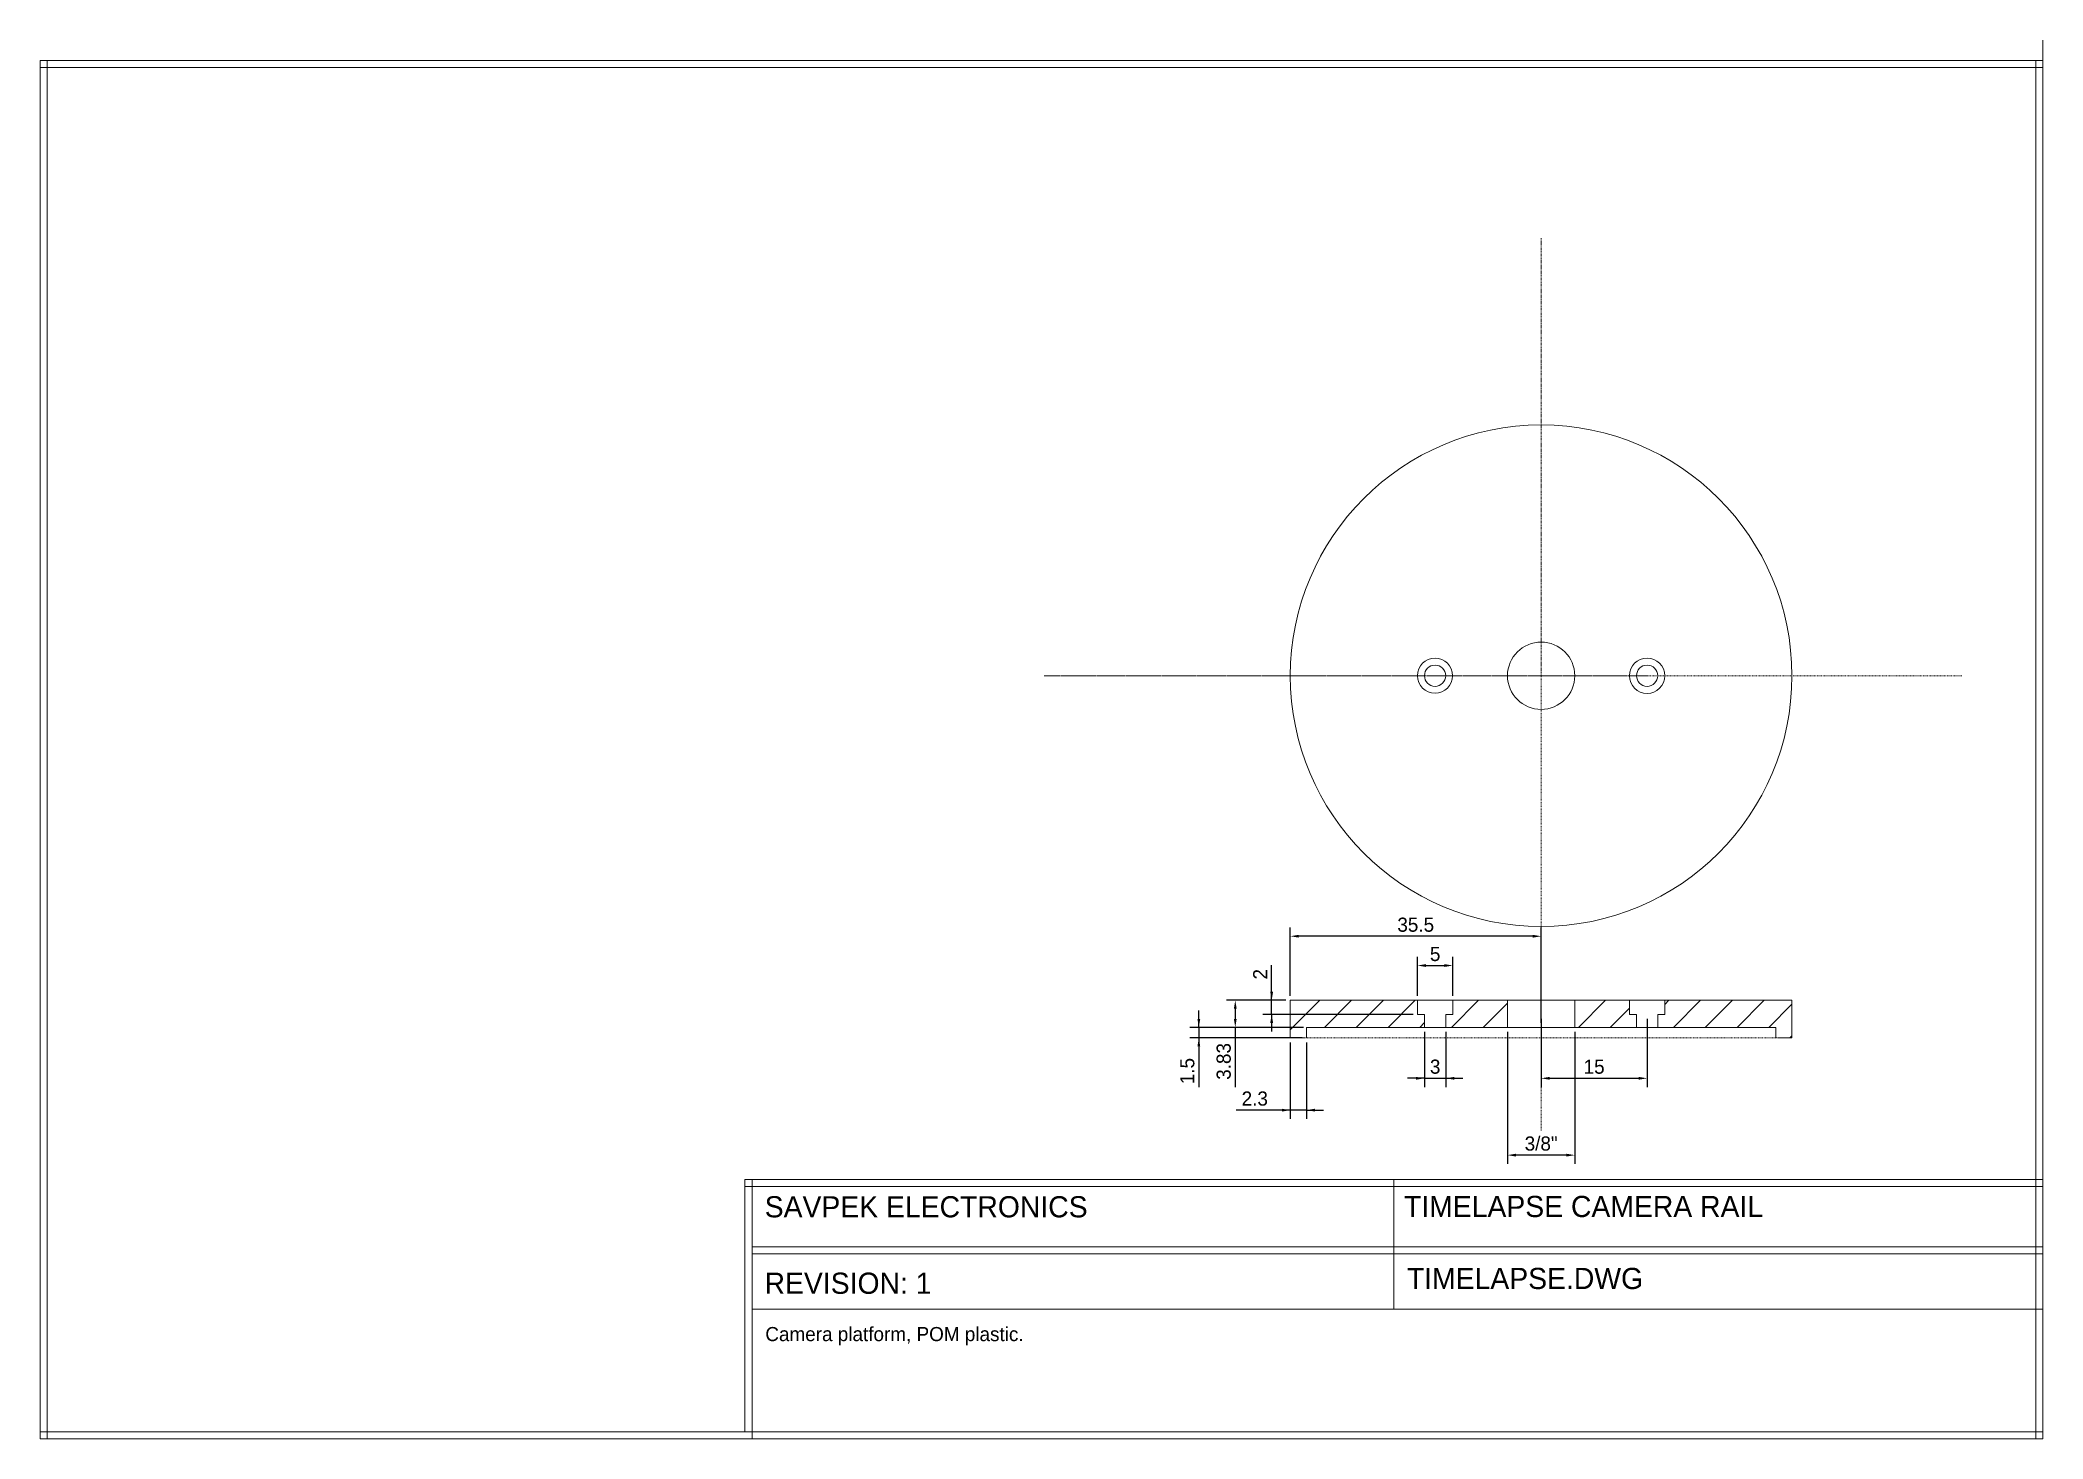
# Paper-space layout 'CAMERA-PLATFORM' of a CAD drawing. Header units: millimetres. Extents: x 8 to 291, y 7 to 205.
import ezdxf

# ---------------------------------------------------------------- set-up
doc = ezdxf.new("R2010")
doc.units = ezdxf.units.MM
doc.header["$LTSCALE"] = 0.12
doc.header["$PDSIZE"] = -5
doc.linetypes.add('CHAIN', pattern=[0.7087, 0.4724, -0.0591, 0.1181, -0.0591])
doc.linetypes.add('phl_center', pattern=[0.75, 0.4, -0.35])
for name, color, linetype in [('CAMERA-PLATFORM', 71, 'Continuous'), ('DIMENSIONS', 50, 'Continuous'), ('MARKLINES', 253, 'CHAIN')]:
    doc.layers.add(name, color=color, linetype=linetype)
doc.dimstyles.new('SAVPEK_ISOT', dxfattribs={"dimtxt": 2, "dimasz": 1.2, "dimexe": 1.25, "dimexo": 0.625, "dimtad": 1, "dimdsep": 46, "dimtxsty": 'Standard', "dimcen": -2, "dimadec": 0, "dimazin": 0, "dimtfac": 1, "dimtmove": 0, "dimatfit": 3, "dimfxl": 1, "dimarcsym": 0})

# ---------------------------------------------------------------- blocks, each defined once
blk = doc.blocks.new('CAMERA-PLATFORM-LSIDE')
at = {"layer": 'CAMERA-PLATFORM', "lineweight": 0}
h = blk.add_hatch(dxfattribs=at)
h.set_pattern_fill('ANSI31', color=256, style=0)
h.set_pattern_definition([(45, (-931.889, -580.354), (-2.245064, 2.245064), [])])
h.paths.add_polyline_path([(19, 3.33), (18, 3.33), (18, 5.33), (0, 5.33), (0, 1.54), (0, 1.46), (0, 0), (1.96, 0), (2.04, 0), (2.3, 0), (2.3, 1.5), (2.46, 1.5), (2.5, 1.5), (2.54, 1.5), (19, 1.5)])
h.paths.add_polyline_path([(30.73, 5.33), (23, 5.33), (23, 3.33), (22, 3.33), (22, 1.5), (29, 1.5), (30.73, 1.5)])
h.paths.add_polyline_path([(49, 3.33), (48, 3.33), (48, 5.33), (40.26, 5.33), (40.26, 1.5), (41.96, 1.5), (42, 1.5), (43.04, 1.5), (49, 1.5)])
h.paths.add_polyline_path([(68.46, 1.5), (68.5, 1.5), (68.54, 1.5), (68.7, 1.5), (68.7, 0), (68.96, 0), (69.04, 0), (71, 0), (71, 1.46), (71, 1.54), (71, 5.33), (53, 5.33), (53, 3.33), (52, 3.33), (52, 1.5), (65.02, 1.5)])
at = {"lineweight": 0}
for p, q in [((0, 1.5), (0, 5.33)), ((71, 5.33), (0, 5.33)), ((18, 3.33), (18, 5.33)), ((19, 3.33), (18, 3.33)), ((19, 3.33), (19, 1.5)), ((22, 3.33), (22, 1.5)), ((22, 3.33), (23, 3.33)), ((23, 3.33), (23, 5.33)), ((30.73, 5.33), (30.73, 1.5)), ((40.26, 5.33), (40.26, 1.5)), ((48, 3.33), (48, 5.33)), ((48, 3.33), (49, 3.33)), ((49, 3.33), (49, 1.5)), ((52, 3.33), (52, 1.5)), ((52, 3.33), (53, 3.33)), ((53, 3.33), (53, 5.33)), ((71, 1.5), (71, 5.33)), ((0, 1.5), (0, 0)), ((2, 0), (0, 0)), ((2.5, 1.5), (2.3, 1.5)), ((2.5, 1.5), (2.3, 1.5)), ((2.5, 1.5), (2.3, 1.5)), ((2.3, 1.5), (2.3, 0)), ((2.3, 1.5), (35.5, 1.5)), ((68.7, 1.5), (35.5, 1.5)), ((68.5, 1.5), (68.7, 1.5)), ((68.5, 1.5), (68.7, 1.5)), ((68.7, 1.5), (68.7, 0)), ((69, 0), (71, 0)), ((71, 1.5), (71, 0))]:
    blk.add_line(p, q, dxfattribs=at)
at = {"linetype": 'phl_center', "lineweight": 0}
blk.add_line((2, 0), (69, 0), dxfattribs=at)
blk = doc.blocks.new('CAMERA-PLATFORM-TSIDE')
at = {"lineweight": 0}
for centre, radius in [((0, 0), 35.5), ((0, 0), 4.76), ((-15.01, 0), 2.49), ((-15.01, 0), 1.5), ((15, 0), 2.5), ((15, 0), 1.5)]:
    blk.add_circle(centre, radius, dxfattribs=at)
blk = doc.blocks.new('*D1078')
at = {"layer": 'Defpoints', "color": 0}
for p in [(203.5, 64.93), (206.5, 64.93), (206.5, 57.72)]:
    blk.add_point(p, dxfattribs=at)
at = {"layer": 'DIMENSIONS', "color": 0, "lineweight": -2, "ltscale": 0.1}
for p, q in [((203.5, 64.31), (203.5, 56.47)), ((206.5, 64.31), (206.5, 56.47)), ((203.5, 57.72), (201.1, 57.72)), ((203.5, 57.72), (206.5, 57.72)), ((206.5, 57.72), (208.9, 57.72))]:
    blk.add_line(p, q, dxfattribs=at)
at = {"layer": 'DIMENSIONS', "color": 0}
for points in [[(202.3, 57.52), (202.3, 57.92), (203.5, 57.72)], [(207.7, 57.92), (207.7, 57.52), (206.5, 57.72)]]:
    blk.add_solid(points, dxfattribs=at)
at = {"layer": 'DIMENSIONS', "color": 0, "lineweight": 0, "ltscale": 0.1, "insert": (205, 59.35), "char_height": 2, "attachment_point": 5}
blk.add_mtext('3', dxfattribs=at)
blk = doc.blocks.new('*D1079')
at = {"layer": 'Defpoints', "color": 0}
for p in [(207.5, 73.68), (202.5, 68.76), (207.5, 68.76)]:
    blk.add_point(p, dxfattribs=at)
at = {"layer": 'DIMENSIONS', "color": 0, "lineweight": -2, "ltscale": 0.1}
for p, q in [((202.5, 69.38), (202.5, 74.93)), ((207.5, 69.38), (207.5, 74.93)), ((203.7, 73.68), (206.3, 73.68))]:
    blk.add_line(p, q, dxfattribs=at)
at = {"layer": 'DIMENSIONS', "color": 0}
for points in [[(203.7, 73.88), (203.7, 73.48), (202.5, 73.68)], [(206.3, 73.48), (206.3, 73.88), (207.5, 73.68)]]:
    blk.add_solid(points, dxfattribs=at)
at = {"layer": 'DIMENSIONS', "color": 0, "lineweight": 0, "ltscale": 0.1, "insert": (205, 75.3), "char_height": 2, "attachment_point": 5}
blk.add_mtext('5', dxfattribs=at)
blk = doc.blocks.new('*D1080')
at = {"layer": 'Defpoints', "color": 0}
for p in [(181.86, 68.76), (184.5, 68.76), (202.5, 66.76)]:
    blk.add_point(p, dxfattribs=at)
at = {"layer": 'DIMENSIONS', "color": 0, "lineweight": -2, "ltscale": 0.1}
for p, q in [((181.86, 68.76), (181.86, 73.74)), ((183.87, 68.76), (180.61, 68.76)), ((181.86, 66.76), (181.86, 68.76)), ((201.87, 66.76), (180.61, 66.76)), ((181.86, 66.76), (181.86, 64.36))]:
    blk.add_line(p, q, dxfattribs=at)
at = {"layer": 'DIMENSIONS', "color": 0}
for points in [[(181.66, 69.96), (182.06, 69.96), (181.86, 68.76)], [(182.06, 65.56), (181.66, 65.56), (181.86, 66.76)]]:
    blk.add_solid(points, dxfattribs=at)
at = {"layer": 'DIMENSIONS', "color": 0, "lineweight": 0, "ltscale": 0.1, "insert": (180.24, 72.45), "char_height": 2, "attachment_point": 5, "rotation": 90}
blk.add_mtext('2', dxfattribs=at)
blk = doc.blocks.new('*D1081')
at = {"layer": 'Defpoints', "color": 0}
for p in [(184.5, 68.76), (176.71, 64.93), (186.8, 64.93)]:
    blk.add_point(p, dxfattribs=at)
at = {"layer": 'DIMENSIONS', "color": 0, "lineweight": -2, "ltscale": 0.1}
for p, q in [((183.87, 68.76), (175.46, 68.76)), ((176.71, 67.56), (176.71, 66.13)), ((186.17, 64.93), (175.46, 64.93)), ((176.71, 64.93), (176.71, 56.48))]:
    blk.add_line(p, q, dxfattribs=at)
at = {"layer": 'DIMENSIONS', "color": 0}
for points in [[(176.91, 67.56), (176.51, 67.56), (176.71, 68.76)], [(176.51, 66.13), (176.91, 66.13), (176.71, 64.93)]]:
    blk.add_solid(points, dxfattribs=at)
at = {"layer": 'DIMENSIONS', "color": 0, "lineweight": 0, "ltscale": 0.1, "insert": (175.08, 60.11), "char_height": 2, "attachment_point": 5, "rotation": 90}
blk.add_mtext('3.83', dxfattribs=at)
blk = doc.blocks.new('*D1082')
at = {"layer": 'Defpoints', "color": 0}
for p in [(171.55, 63.43), (186.8, 63.43), (187, 64.93)]:
    blk.add_point(p, dxfattribs=at)
at = {"layer": 'DIMENSIONS', "color": 0, "lineweight": -2, "ltscale": 0.1}
for p, q in [((171.55, 64.93), (171.55, 67.33)), ((186.37, 64.93), (170.3, 64.93)), ((186.17, 63.43), (170.3, 63.43)), ((171.55, 64.93), (171.55, 63.43)), ((171.55, 63.43), (171.55, 56.45))]:
    blk.add_line(p, q, dxfattribs=at)
at = {"layer": 'DIMENSIONS', "color": 0}
for points in [[(171.35, 66.13), (171.75, 66.13), (171.55, 64.93)], [(171.75, 62.23), (171.35, 62.23), (171.55, 63.43)]]:
    blk.add_solid(points, dxfattribs=at)
at = {"layer": 'DIMENSIONS', "color": 0, "lineweight": 0, "ltscale": 0.1, "insert": (169.93, 58.74), "char_height": 2, "attachment_point": 5, "rotation": 90}
blk.add_mtext('1.5', dxfattribs=at)
blk = doc.blocks.new('*D1083')
at = {"layer": 'Defpoints', "color": 0}
for p in [(184.5, 63.43), (186.8, 63.43), (184.5, 53.21)]:
    blk.add_point(p, dxfattribs=at)
at = {"layer": 'DIMENSIONS', "color": 0, "lineweight": -2, "ltscale": 0.1}
for p, q in [((184.5, 62.81), (184.5, 51.96)), ((186.8, 62.81), (186.8, 51.96)), ((184.5, 53.21), (176.85, 53.21)), ((186.8, 53.21), (184.5, 53.21)), ((186.8, 53.21), (189.2, 53.21))]:
    blk.add_line(p, q, dxfattribs=at)
at = {"layer": 'DIMENSIONS', "color": 0}
for points in [[(183.3, 53.01), (183.3, 53.41), (184.5, 53.21)], [(188, 53.41), (188, 53.01), (186.8, 53.21)]]:
    blk.add_solid(points, dxfattribs=at)
at = {"layer": 'DIMENSIONS', "color": 0, "lineweight": 0, "ltscale": 0.1, "insert": (179.47, 54.84), "char_height": 2, "attachment_point": 5}
blk.add_mtext('2.3', dxfattribs=at)
blk = doc.blocks.new('*D1084')
at = {"layer": 'Defpoints', "color": 0}
for p in [(184.5, 77.83), (184.5, 68.76), (220, 64.93)]:
    blk.add_point(p, dxfattribs=at)
at = {"layer": 'DIMENSIONS', "color": 0, "lineweight": -2, "ltscale": 0.1}
for p, q in [((184.5, 69.38), (184.5, 79.08)), ((218.8, 77.83), (185.7, 77.83)), ((220, 65.56), (220, 79.08))]:
    blk.add_line(p, q, dxfattribs=at)
at = {"layer": 'DIMENSIONS', "color": 0}
for points in [[(185.7, 78.03), (185.7, 77.63), (184.5, 77.83)], [(218.8, 77.63), (218.8, 78.03), (220, 77.83)]]:
    blk.add_solid(points, dxfattribs=at)
at = {"layer": 'DIMENSIONS', "color": 0, "lineweight": 0, "ltscale": 0.1, "insert": (202.25, 79.45), "char_height": 2, "attachment_point": 5}
blk.add_mtext('35.5', dxfattribs=at)
blk = doc.blocks.new('*D1085')
at = {"layer": 'Defpoints', "color": 0}
for p in [(220, 66.76), (235, 66.76), (235, 57.72)]:
    blk.add_point(p, dxfattribs=at)
at = {"layer": 'DIMENSIONS', "color": 0, "lineweight": -2, "ltscale": 0.1}
for p, q in [((220, 66.13), (220, 56.47)), ((235, 66.13), (235, 56.47)), ((221.2, 57.72), (233.8, 57.72))]:
    blk.add_line(p, q, dxfattribs=at)
at = {"layer": 'DIMENSIONS', "color": 0}
for points in [[(221.2, 57.92), (221.2, 57.52), (220, 57.72)], [(233.8, 57.52), (233.8, 57.92), (235, 57.72)]]:
    blk.add_solid(points, dxfattribs=at)
at = {"layer": 'DIMENSIONS', "color": 0, "lineweight": 0, "ltscale": 0.1, "insert": (227.5, 59.35), "char_height": 2, "attachment_point": 5}
blk.add_mtext('15', dxfattribs=at)
blk = doc.blocks.new('*D1086')
at = {"layer": 'Defpoints', "color": 0}
for p in [(215.23, 64.93), (224.76, 64.93), (215.23, 46.84)]:
    blk.add_point(p, dxfattribs=at)
at = {"layer": 'DIMENSIONS', "color": 0, "lineweight": -2, "ltscale": 0.1}
for p, q in [((215.23, 64.31), (215.23, 45.59)), ((224.76, 64.31), (224.76, 45.59)), ((223.56, 46.84), (216.43, 46.84))]:
    blk.add_line(p, q, dxfattribs=at)
at = {"layer": 'DIMENSIONS', "color": 0}
for points in [[(216.43, 47.04), (216.43, 46.64), (215.23, 46.84)], [(223.56, 46.64), (223.56, 47.04), (224.76, 46.84)]]:
    blk.add_solid(points, dxfattribs=at)
at = {"layer": 'DIMENSIONS', "color": 0, "lineweight": 0, "ltscale": 0.1, "insert": (220, 48.47), "char_height": 2, "attachment_point": 5}
blk.add_mtext('3/8"', dxfattribs=at)

psp = doc.layouts.new('CAMERA-PLATFORM')

# ---------------------------------------------------------------- linework, layer by layer
at = {"layer": 'DIMENSIONS', "lineweight": 0}
for p, q in [((291.019, 6.664), (291.019, 204.696)), ((7.551, 201.789), (7.551, 6.664)), ((7.551, 201.789), (290.251, 201.789)), ((7.551, 201.789), (8.551, 201.789)), ((7.551, 201.789), (7.551, 200.789)), ((8.551, 201.789), (8.551, 6.664)), ((290.019, 6.664), (290.019, 201.789)), ((290.251, 201.789), (291.019, 201.789)), ((7.551, 200.789), (291.019, 200.789)), ((291.019, 43.402), (107.318, 43.402)), ((107.318, 43.402), (107.318, 7.664)), ((107.318, 43.402), (108.318, 43.402)), ((108.318, 43.402), (108.318, 6.664)), ((199.168, 43.402), (199.168, 25.033)), ((291.019, 43.402), (291.019, 42.402)), ((291.019, 42.402), (107.318, 42.402)), ((108.318, 33.877), (291.019, 33.877)), ((108.318, 33.877), (108.318, 32.877)), ((108.318, 32.877), (291.019, 32.877)), ((108.318, 25.033), (291.019, 25.033)), ((7.551, 6.664), (7.551, 7.664)), ((7.551, 7.664), (291.019, 7.664)), ((7.551, 6.664), (291.019, 6.664)), ((291.019, 6.664), (290.019, 6.664))]:
    psp.add_line(p, q, dxfattribs=at)
at = {"layer": 'MARKLINES', "lineweight": 0, "ltscale": 0.1}
for p, q in [((219.997, 114.706), (219.997, 176.63)), ((219.997, 176.63), (219.997, 50.314)), ((234.997, 114.706), (149.646, 114.706)), ((149.646, 114.706), (279.622, 114.706))]:
    psp.add_line(p, q, dxfattribs=at)

# ---------------------------------------------------------------- block references
at = {"layer": 'CAMERA-PLATFORM', "lineweight": 0}
for name, p in [('CAMERA-PLATFORM-TSIDE', (219.997, 114.706)), ('CAMERA-PLATFORM-LSIDE', (184.497, 63.431))]:
    psp.add_blockref(name, p, dxfattribs=at)

# ---------------------------------------------------------------- texts
at = {"layer": 'DIMENSIONS', "lineweight": 0, "attachment_point": 1}
for s, insert, char_height, width in [('SAVPEK ELECTRONICS', (110.11, 41.03), 3, 87.5511), ('TIMELAPSE CAMERA RAIL', (200.589, 41.074), 3, 89.43006), ('REVISION: 1', (110.088, 30.211), 3, 87.5511), ('Camera platform, POM plastic.\\P', (110.197, 22.51), 2, 173.47077)]:
    psp.add_mtext(s, dxfattribs=dict(at, insert=insert, char_height=char_height, width=width))
at = {"layer": 'DIMENSIONS', "lineweight": 0, "insert": (200.997, 30.885), "char_height": 3, "attachment_point": 1}
psp.add_mtext('TIMELAPSE.DWG', dxfattribs=at)

# ---------------------------------------------------------------- dimensions: what is measured, and where the dimension line sits
at = {"layer": 'DIMENSIONS', "lineweight": 0, "ltscale": 0.1}
for base, p1, p2, picture, middle in [((184.497, 77.827), (219.997, 64.931), (184.497, 68.756), '*D1084', (202.247, 79.452)), ((207.497, 73.677), (202.497, 68.756), (207.497, 68.756), '*D1079', (204.997, 75.302)), ((234.997, 57.721), (219.997, 66.756), (234.997, 66.756), '*D1085', (227.497, 59.346)), ((184.497, 53.211), (186.797, 63.431), (184.497, 63.431), '*D1083', (179.472, 54.836)), ((206.497, 57.724), (203.497, 64.931), (206.497, 64.931), '*D1078', (204.997, 59.349))]:
    dim = psp.add_linear_dim(base=base, p1=p1, p2=p2, dimstyle='SAVPEK_ISOT', dxfattribs=at)
    dim.commit()
    dim.dimension.update_dxf_attribs({"geometry": picture, "text_midpoint": middle})
for base, p1, p2, picture, middle in [((181.862, 68.756), (202.497, 66.756), (184.497, 68.756), '*D1080', (180.237, 72.447)), ((176.70787, 64.93073), (184.49704, 68.75574), (186.79704, 64.93073), '*D1081', (175.08287, 60.10573)), ((171.554, 63.431), (186.997, 64.931), (186.797, 63.431), '*D1082', (169.929, 58.739))]:
    dim = psp.add_linear_dim(base=base, p1=p1, p2=p2, angle=90, dimstyle='SAVPEK_ISOT', dxfattribs=at)
    dim.commit()
    dim.dimension.update_dxf_attribs({"geometry": picture, "text_midpoint": middle})
dim = psp.add_linear_dim(base=(215.232, 46.845), p1=(224.762, 64.931), p2=(215.232, 64.931), text='3/8"', dimstyle='SAVPEK_ISOT', dxfattribs=at)
dim.commit()
dim.dimension.update_dxf_attribs({"geometry": '*D1086', "text_midpoint": (219.997, 46.845), "dimtype": 160})

doc.saveas('drawing.dxf')
